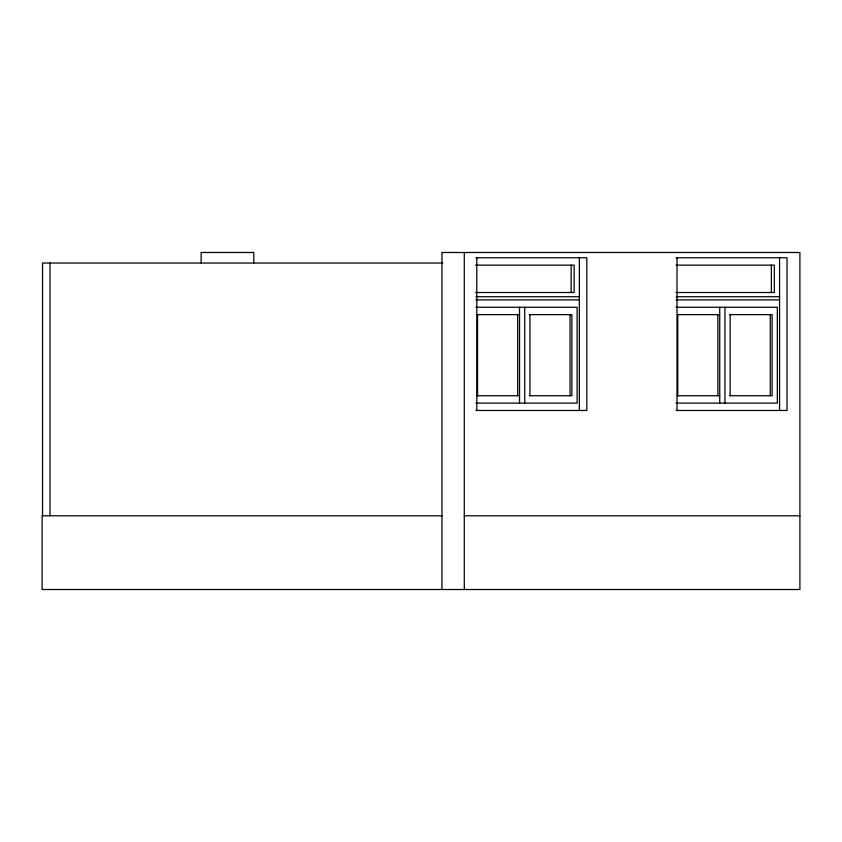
<?xml version="1.0" encoding="UTF-8"?>
<svg xmlns="http://www.w3.org/2000/svg" width="842" height="842" viewBox="0 0 842 842"><rect width="100%" height="100%" fill="white"/><g stroke="black" fill="none" stroke-linecap="round" stroke-linejoin="round"><path stroke-width="1.26" d="M475.919 257.757L586.811 257.757L586.811 410.464L475.919 410.464M676.126 257.757L787.017 257.757L787.017 410.464L676.126 410.464M442.818 263.03L42.542 263.03L42.542 515.788M475.53 265.135L574.149 265.135L574.149 292.511L475.53 292.511M676.105 265.135L774.356 265.135L774.356 292.511L676.105 292.511M475.919 296.721L579.359 296.721M676.126 296.721L779.566 296.721M475.919 299.889L579.359 299.889M676.126 299.889L779.566 299.889M475.888 307.256L577.128 307.256L577.128 403.097L475.888 403.097M676.105 307.256L777.334 307.256L777.334 403.097L676.105 403.097M477.014 314.634L519.525 314.634M529.397 314.634L571.907 314.634L571.907 395.729L529.397 395.729M677.221 314.634L719.731 314.634M729.614 314.634L772.125 314.634L772.125 395.729L729.614 395.729M477.014 395.729L519.525 395.729M677.221 395.729L719.731 395.729M442.492 515.788L42.1 515.788L42.1 589.505L799.9 589.505L799.9 252.495L441.945 252.495L441.945 589.505M464.289 515.788L799.9 515.788M779.566 257.757L779.566 410.464M771.377 265.135L771.377 292.511M770.262 314.634L770.262 395.729M730.161 314.634L730.161 395.729M724.951 307.256L724.951 403.097M719.731 307.256L719.731 403.097M717.868 314.634L717.868 395.729M677.768 314.634L677.768 395.729M677.021 257.757L677.021 410.464M579.359 257.757L579.359 410.464M571.171 265.135L571.171 292.511M570.055 314.634L570.055 395.729M529.944 314.634L529.944 395.729M524.734 307.256L524.734 403.097M519.525 307.256L519.525 403.097M517.662 314.634L517.662 395.729M477.561 314.634L477.561 395.729M476.814 257.757L476.814 410.464M464.289 252.495L464.289 589.505M253.8 262.978L253.8 252.495L201.143 252.495L201.143 262.978M49.994 263.03L49.994 515.788"/></g></svg>
